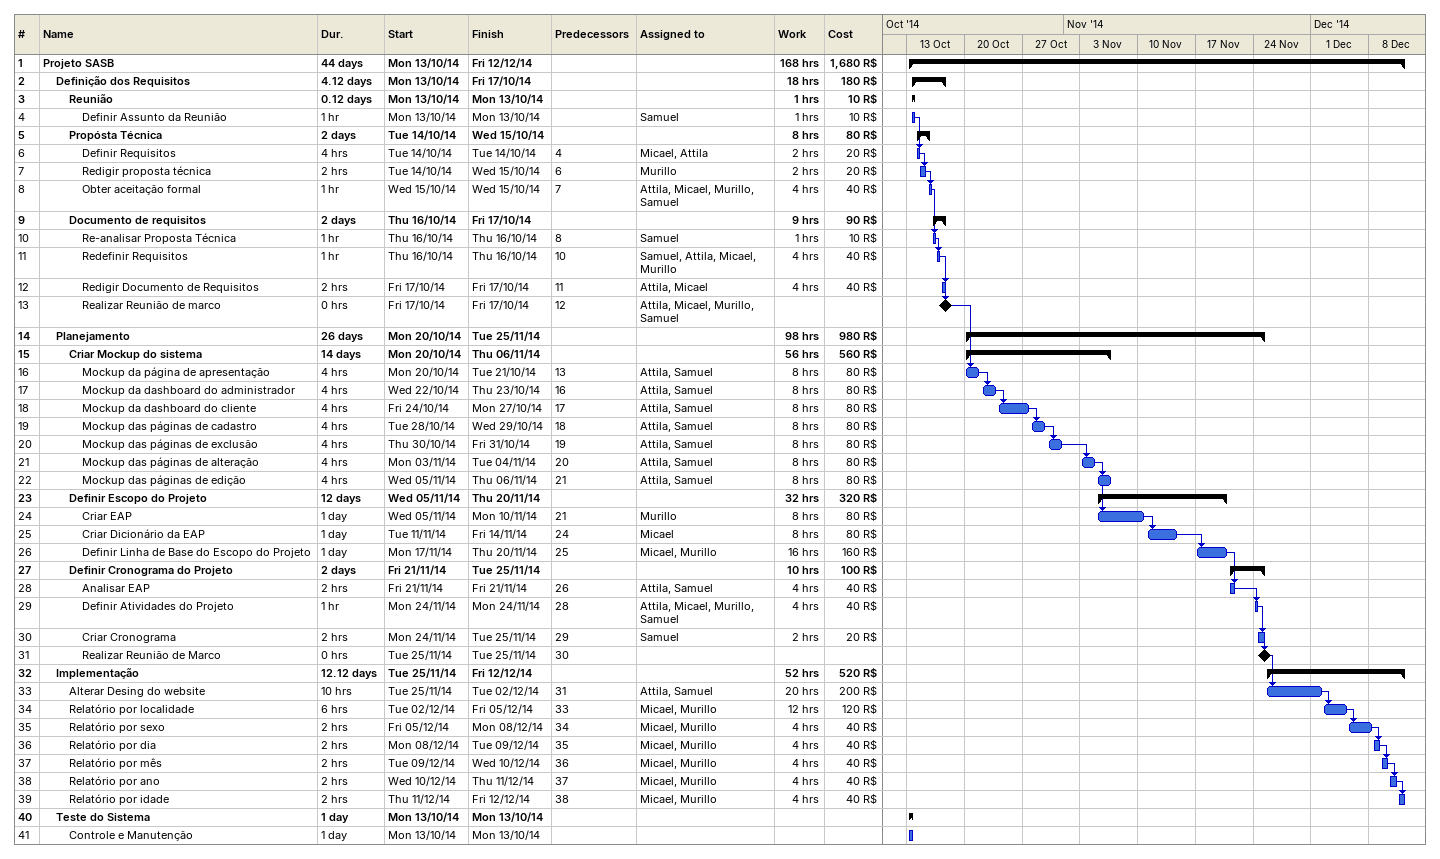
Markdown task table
| ID | Level | Task | Duration | Start | Finish | Predecessors | Resources | Work (h) | Cost (R$) |
|---|---|---|---|---|---|---|---|---|---|
| 1 | 1 | **Projeto SASB** | 44d | 2014-10-13 | 2014-12-12 |  |  | 168 | 1680 |
| 2 | 2 | **Definição dos Requisitos** | 4.12d | 2014-10-13 | 2014-10-17 |  |  | 18 | 180 |
| 3 | 3 | **Reunião** | 0.12d | 2014-10-13 | 2014-10-13 |  |  | 1 | 10 |
| 4 | 4 | Definir Assunto da Reunião | 1h | 2014-10-13 | 2014-10-13 |  | Samuel | 1 | 10 |
| 5 | 3 | **Propósta Técnica** | 2d | 2014-10-14 | 2014-10-15 |  |  | 8 | 80 |
| 6 | 4 | Definir Requisitos | 4h | 2014-10-14 | 2014-10-14 | 4 | Micael, Attila | 2 | 20 |
| 7 | 4 | Redigir proposta técnica | 2h | 2014-10-14 | 2014-10-15 | 6 | Murillo | 2 | 20 |
| 8 | 4 | Obter aceitação formal | 1h | 2014-10-15 | 2014-10-15 | 7 | Attila, Micael, Murillo, Samuel | 4 | 40 |
| 9 | 3 | **Documento de requisitos** | 2d | 2014-10-16 | 2014-10-17 |  |  | 9 | 90 |
| 10 | 4 | Re-analisar Proposta Técnica | 1h | 2014-10-16 | 2014-10-16 | 8 | Samuel | 1 | 10 |
| 11 | 4 | Redefinir Requisitos | 1h | 2014-10-16 | 2014-10-16 | 10 | Samuel, Attila, Micael, Murillo | 4 | 40 |
| 12 | 4 | Redigir Documento de Requisitos | 2h | 2014-10-17 | 2014-10-17 | 11 | Attila, Micael | 4 | 40 |
| 13 | 4 | Realizar Reunião de marco | 0h | 2014-10-17 | 2014-10-17 | 12 | Attila, Micael, Murillo, Samuel |  |  |
| 14 | 2 | **Planejamento** | 26d | 2014-10-20 | 2014-11-25 |  |  | 98 | 980 |
| 15 | 3 | **Criar Mockup do sistema** | 14d | 2014-10-20 | 2014-11-06 |  |  | 56 | 560 |
| 16 | 4 | Mockup da página de apresentação | 4h | 2014-10-20 | 2014-10-21 | 13 | Attila, Samuel | 8 | 80 |
| 17 | 4 | Mockup da dashboard do administrador | 4h | 2014-10-22 | 2014-10-23 | 16 | Attila, Samuel | 8 | 80 |
| 18 | 4 | Mockup da dashboard do cliente | 4h | 2014-10-24 | 2014-10-27 | 17 | Attila, Samuel | 8 | 80 |
| 19 | 4 | Mockup das páginas de cadastro | 4h | 2014-10-28 | 2014-10-29 | 18 | Attila, Samuel | 8 | 80 |
| 20 | 4 | Mockup das páginas de exclusão | 4h | 2014-10-30 | 2014-10-31 | 19 | Attila, Samuel | 8 | 80 |
| 21 | 4 | Mockup das páginas de alteração | 4h | 2014-11-03 | 2014-11-04 | 20 | Attila, Samuel | 8 | 80 |
| 22 | 4 | Mockup das páginas de edição | 4h | 2014-11-05 | 2014-11-06 | 21 | Attila, Samuel | 8 | 80 |
| 23 | 3 | **Definir Escopo do Projeto** | 12d | 2014-11-05 | 2014-11-20 |  |  | 32 | 320 |
| 24 | 4 | Criar EAP | 1d | 2014-11-05 | 2014-11-10 | 21 | Murillo | 8 | 80 |
| 25 | 4 | Criar Dicionário da EAP | 1d | 2014-11-11 | 2014-11-14 | 24 | Micael | 8 | 80 |
| 26 | 4 | Definir Linha de Base do Escopo do Projeto | 1d | 2014-11-17 | 2014-11-20 | 25 | Micael, Murillo | 16 | 160 |
| 27 | 3 | **Definir Cronograma do Projeto** | 2d | 2014-11-21 | 2014-11-25 |  |  | 10 | 100 |
| 28 | 4 | Analisar EAP | 2h | 2014-11-21 | 2014-11-21 | 26 | Attila, Samuel | 4 | 40 |
| 29 | 4 | Definir Atividades do Projeto | 1h | 2014-11-24 | 2014-11-24 | 28 | Attila, Micael, Murillo, Samuel | 4 | 40 |
| 30 | 4 | Criar Cronograma | 2h | 2014-11-24 | 2014-11-25 | 29 | Samuel | 2 | 20 |
| 31 | 4 | Realizar Reunião de Marco | 0h | 2014-11-25 | 2014-11-25 | 30 |  |  |  |
| 32 | 2 | **Implementação** | 12.12d | 2014-11-25 | 2014-12-12 |  |  | 52 | 520 |
| 33 | 3 | Alterar Desing do website | 10h | 2014-11-25 | 2014-12-02 | 31 | Attila, Samuel | 20 | 200 |
| 34 | 3 | Relatório por localidade | 6h | 2014-12-02 | 2014-12-05 | 33 | Micael, Murillo | 12 | 120 |
| 35 | 3 | Relatório por sexo | 2h | 2014-12-05 | 2014-12-08 | 34 | Micael, Murillo | 4 | 40 |
| 36 | 3 | Relatório por dia | 2h | 2014-12-08 | 2014-12-09 | 35 | Micael, Murillo | 4 | 40 |
| 37 | 3 | Relatório por mês | 2h | 2014-12-09 | 2014-12-10 | 36 | Micael, Murillo | 4 | 40 |
| 38 | 3 | Relatório por ano | 2h | 2014-12-10 | 2014-12-11 | 37 | Micael, Murillo | 4 | 40 |
| 39 | 3 | Relatório por idade | 2h | 2014-12-11 | 2014-12-12 | 38 | Micael, Murillo | 4 | 40 |
| 40 | 2 | **Teste do Sistema** | 1d | 2014-10-13 | 2014-10-13 |  |  |  |  |
| 41 | 3 | Controle e Manutenção | 1d | 2014-10-13 | 2014-10-13 |  |  |  |  |
